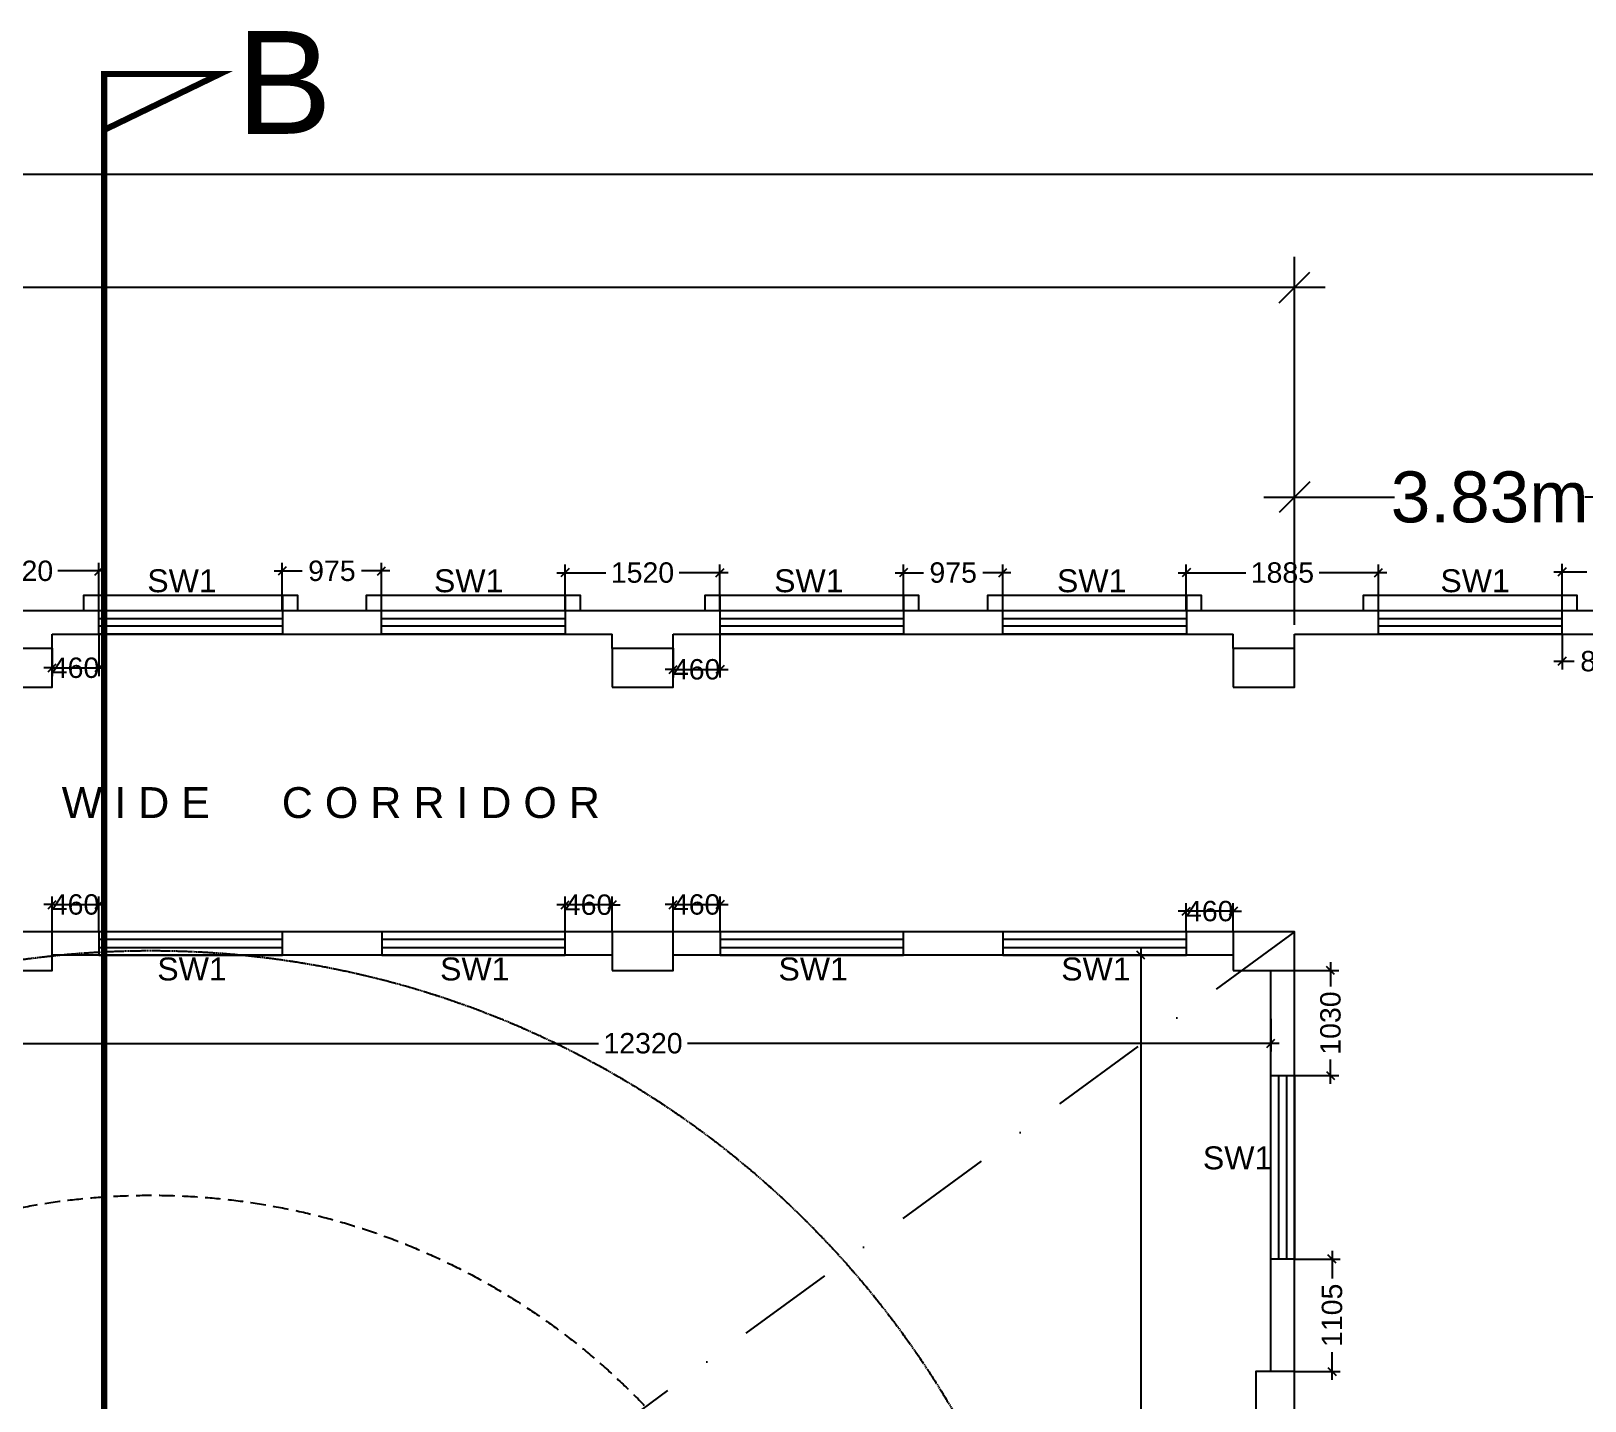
# Model space of a CAD drawing. Extents: x 6345096 to 6738923, y -6490958 to -6305885.
# Drawn here: x 6560566 to 6575810, y -6344768 to -6331330 of the extents above; entities that cross this region are included whole.
import ezdxf
from ezdxf.enums import TextEntityAlignment as Align

# ---------------------------------------------------------------- set-up
doc = ezdxf.new("R2010")
doc.units = 0
doc.header["$LTSCALE"] = 600
doc.header["$MEASUREMENT"] = 0
doc.header["$PDMODE"] = 35
for name, pattern in [('DASHDOT', [25.4, 12.7, -6.35, 0, -6.35]), ('DASHED', [0.75, 0.5, -0.25]), ('HIDDEN', [0.375, 0.25, -0.125])]:
    doc.linetypes.add(name, pattern=pattern)
doc.layers.get('0').update_dxf_attribs({"linetype": 'CONTINUOUS'})
doc.layers.get('Defpoints').update_dxf_attribs({"linetype": 'CONTINUOUS'})
for name, color, linetype in [('chajja', 7, 'CONTINUOUS'), ('DIM', 8, 'CONTINUOUS'), ('Ele Proje.', 7, 'CONTINUOUS'), ('HS', 251, 'CONTINUOUS'), ('joinery', 7, 'CONTINUOUS'), ('LA-column', 3, 'CONTINUOUS'), ('Sections', 10, 'CONTINUOUS'), ('TEXT', 6, 'CONTINUOUS'), ('Walls', 7, 'CONTINUOUS'), ('Well', 4, 'CONTINUOUS'), ('WIN', 151, 'CONTINUOUS'), ('Working Dim', 5, 'CONTINUOUS')]:
    doc.layers.add(name, color=color, linetype=linetype)
doc.styles.add('ari', font='arial.ttf')
doc.styles.add('ARIAL', font='arial.ttf')
doc.styles.get("Standard").update_dxf_attribs({"font": 'romans.shx'})
doc.dimstyles.new('int. dim', dxfattribs={"dimtxt": 200, "dimasz": 80, "dimexe": 80, "dimexo": 0, "dimgap": 70, "dimtad": 0, "dimdec": 0, "dimzin": 12, "dimdsep": 46, "dimtxsty": 'ari', "dimblk": 'OBLIQUE', "dimcen": 2, "dimdle": 80, "dimclrd": 256, "dimclre": 256, "dimclrt": 6, "dimadec": 0, "dimazin": 0, "dimtfac": 1, "dimtdec": 0, "dimtix": 1, "dimtmove": 2, "dimatfit": 3, "dimfxl": 1, "dimtolj": 1, "dimtzin": 0, "dimlwd": -1, "dimlwe": -1, "dimarcsym": 0})
doc.dimstyles.new('STANDARD$0', dxfattribs={"dimscale": 0, "dimtxt": 150, "dimasz": 125, "dimexe": 0.75, "dimexo": 1, "dimgap": 25, "dimtad": 1, "dimdec": 0, "dimdsep": 46, "dimtxsty": 'Standard', "dimblk1": 'DOT', "dimblk2": 'DOT', "dimsah": 1, "dimcen": 2.5, "dimclrd": 1, "dimclre": 1, "dimclrt": 3, "dimadec": 0, "dimazin": 0, "dimtfac": 1, "dimtdec": 0, "dimtmove": 0, "dimatfit": 3, "dimldrblk": 'DOT', "dimfxl": 1, "dimtolj": 1, "dimtzin": 0, "dimarcsym": 0})

# ---------------------------------------------------------------- blocks, each defined once
blk = doc.blocks.new('_Oblique')
at = {"color": 0, "linetype": 'ByBlock', "lineweight": -2}
blk.add_line((-0.5, -0.5), (0.5, 0.5), dxfattribs=at)
blk = doc.blocks.new('*D376')
at = {"layer": 'Defpoints', "color": 0, "transparency": 16777216}
for p in [(6575585, -6336636), (6575585, -6337015, 48), (6576790, -6337165, 39)]:
    blk.add_point(p, dxfattribs=at)
at = {"layer": 'Working Dim', "transparency": 16777216}
for p, q in [((6575505, -6336636), (6575827, -6336636)), ((6575585, -6337015), (6575585, -6336556)), ((6576870, -6336636), (6576547, -6336636)), ((6576790, -6337165), (6576790, -6336556))]:
    blk.add_line(p, q, dxfattribs=at)
at = {"layer": 'Working Dim', "transparency": 16777216, "xscale": 80, "yscale": 80, "zscale": 80, "rotation": 180}
blk.add_blockref('_Oblique', (6575585, -6336636), dxfattribs=at)
at = {"layer": 'Working Dim', "transparency": 16777216, "xscale": 80, "yscale": 80, "zscale": 80}
blk.add_blockref('_Oblique', (6576790, -6336636), dxfattribs=at)
at = {"layer": 'Working Dim', "color": 6, "transparency": 16777216, "insert": (6576187, -6336636), "char_height": 200, "attachment_point": 5, "style": 'ari'}
blk.add_mtext('\\A1;1205', dxfattribs=at)
blk = doc.blocks.new('*D377')
at = {"layer": 'Defpoints', "color": 0, "transparency": 16777216}
for p in [(6571899, -6336643), (6571899, -6337015, 37), (6573785, -6337015, 48)]:
    blk.add_point(p, dxfattribs=at)
at = {"layer": 'Working Dim', "transparency": 16777216}
for p, q in [((6571819, -6336643), (6572482, -6336643)), ((6571899, -6337015), (6571899, -6336563)), ((6573865, -6336643), (6573202, -6336643)), ((6573785, -6337015), (6573785, -6336563))]:
    blk.add_line(p, q, dxfattribs=at)
at = {"layer": 'Working Dim', "transparency": 16777216, "xscale": 80, "yscale": 80, "zscale": 80, "rotation": 180}
blk.add_blockref('_Oblique', (6571899, -6336643), dxfattribs=at)
at = {"layer": 'Working Dim', "transparency": 16777216, "xscale": 80, "yscale": 80, "zscale": 80}
blk.add_blockref('_Oblique', (6573785, -6336643), dxfattribs=at)
at = {"layer": 'Working Dim', "color": 6, "transparency": 16777216, "insert": (6572842, -6336643), "char_height": 200, "attachment_point": 5, "style": 'ari'}
blk.add_mtext('\\A1;1885', dxfattribs=at)
blk = doc.blocks.new('*D378')
at = {"layer": 'Defpoints', "color": 0, "transparency": 16777216}
for p in [(6569124, -6336643), (6569124, -6337015, 47), (6570099, -6337015, 37)]:
    blk.add_point(p, dxfattribs=at)
at = {"layer": 'Working Dim', "transparency": 16777216}
for p, q in [((6569044, -6336643), (6569320, -6336643)), ((6569124, -6337015), (6569124, -6336563)), ((6570179, -6336643), (6569904, -6336643)), ((6570099, -6337015), (6570099, -6336563))]:
    blk.add_line(p, q, dxfattribs=at)
at = {"layer": 'Working Dim', "transparency": 16777216, "xscale": 80, "yscale": 80, "zscale": 80, "rotation": 180}
blk.add_blockref('_Oblique', (6569124, -6336643), dxfattribs=at)
at = {"layer": 'Working Dim', "transparency": 16777216, "xscale": 80, "yscale": 80, "zscale": 80}
blk.add_blockref('_Oblique', (6570099, -6336643), dxfattribs=at)
at = {"layer": 'Working Dim', "color": 6, "transparency": 16777216, "insert": (6569612, -6336643), "char_height": 200, "attachment_point": 5, "style": 'ari'}
blk.add_mtext('\\A1;975', dxfattribs=at)
blk = doc.blocks.new('*D379')
at = {"layer": 'Defpoints', "color": 0, "transparency": 16777216}
for p in [(6565804, -6336643), (6565804, -6337015, 47), (6567324, -6337015, 47)]:
    blk.add_point(p, dxfattribs=at)
at = {"layer": 'Working Dim', "transparency": 16777216}
for p, q in [((6565724, -6336643), (6566206, -6336643)), ((6565804, -6337015), (6565804, -6336563)), ((6567404, -6336643), (6566923, -6336643)), ((6567324, -6337015), (6567324, -6336563))]:
    blk.add_line(p, q, dxfattribs=at)
at = {"layer": 'Working Dim', "transparency": 16777216, "xscale": 80, "yscale": 80, "zscale": 80, "rotation": 180}
blk.add_blockref('_Oblique', (6565804, -6336643), dxfattribs=at)
at = {"layer": 'Working Dim', "transparency": 16777216, "xscale": 80, "yscale": 80, "zscale": 80}
blk.add_blockref('_Oblique', (6567324, -6336643), dxfattribs=at)
at = {"layer": 'Working Dim', "color": 6, "transparency": 16777216, "insert": (6566564, -6336643), "char_height": 200, "attachment_point": 5, "style": 'ari'}
blk.add_mtext('\\A1;1520', dxfattribs=at)
blk = doc.blocks.new('*D380')
at = {"layer": 'Defpoints', "color": 0, "transparency": 16777216}
for p in [(6564004, -6336626), (6563030, -6337015, 42), (6564004, -6337015, 47)]:
    blk.add_point(p, dxfattribs=at)
at = {"layer": 'Working Dim', "transparency": 16777216}
for p, q in [((6562950, -6336626), (6563225, -6336626)), ((6563030, -6337015), (6563030, -6336546)), ((6564084, -6336626), (6563809, -6336626)), ((6564004, -6337015), (6564004, -6336546))]:
    blk.add_line(p, q, dxfattribs=at)
at = {"layer": 'Working Dim', "transparency": 16777216, "xscale": 80, "yscale": 80, "zscale": 80, "rotation": 180}
blk.add_blockref('_Oblique', (6563030, -6336626), dxfattribs=at)
at = {"layer": 'Working Dim', "transparency": 16777216, "xscale": 80, "yscale": 80, "zscale": 80}
blk.add_blockref('_Oblique', (6564004, -6336626), dxfattribs=at)
at = {"layer": 'Working Dim', "color": 6, "transparency": 16777216, "insert": (6563517, -6336626), "char_height": 200, "attachment_point": 5, "style": 'ari'}
blk.add_mtext('\\A1;975', dxfattribs=at)
blk = doc.blocks.new('*D381')
at = {"layer": 'Defpoints', "color": 0, "transparency": 16777216}
for p in [(6559712, -6336626), (6559712, -6337015, 58), (6561232, -6337015, 42)]:
    blk.add_point(p, dxfattribs=at)
at = {"layer": 'Working Dim', "transparency": 16777216}
for p, q in [((6559632, -6336626), (6560113, -6336626)), ((6559712, -6337015), (6559712, -6336546)), ((6561312, -6336626), (6560830, -6336626)), ((6561232, -6337015), (6561232, -6336546))]:
    blk.add_line(p, q, dxfattribs=at)
at = {"layer": 'Working Dim', "transparency": 16777216, "xscale": 80, "yscale": 80, "zscale": 80, "rotation": 180}
blk.add_blockref('_Oblique', (6559712, -6336626), dxfattribs=at)
at = {"layer": 'Working Dim', "transparency": 16777216, "xscale": 80, "yscale": 80, "zscale": 80}
blk.add_blockref('_Oblique', (6561232, -6336626), dxfattribs=at)
at = {"layer": 'Working Dim', "color": 6, "transparency": 16777216, "insert": (6560472, -6336626), "char_height": 200, "attachment_point": 5, "style": 'ari'}
blk.add_mtext('\\A1;1520', dxfattribs=at)
blk = doc.blocks.new('*D415')
at = {"layer": 'Defpoints', "color": 0, "transparency": 16777216}
for p in [(6561232, -6337245), (6560772, -6337385, 10), (6561232, -6337577)]:
    blk.add_point(p, dxfattribs=at)
at = {"layer": 'Working Dim', "transparency": 16777216}
for p, q in [((6561232, -6337245), (6561232, -6337657)), ((6560772, -6337385), (6560772, -6337657)), ((6560772, -6337577), (6560692, -6337577)), ((6560772, -6337577), (6561232, -6337577)), ((6561232, -6337577), (6561312, -6337577))]:
    blk.add_line(p, q, dxfattribs=at)
at = {"layer": 'Working Dim', "transparency": 16777216, "xscale": 80, "yscale": 80, "zscale": 80}
blk.add_blockref('_Oblique', (6560772, -6337577), dxfattribs=at)
at = {"layer": 'Working Dim', "transparency": 16777216, "xscale": 80, "yscale": 80, "zscale": 80, "rotation": 180}
blk.add_blockref('_Oblique', (6561232, -6337577), dxfattribs=at)
at = {"layer": 'Working Dim', "color": 6, "transparency": 16777216, "insert": (6561002, -6337577), "char_height": 200, "attachment_point": 5, "style": 'ari'}
blk.add_mtext('\\A1;460', dxfattribs=at)
blk = doc.blocks.new('*D416')
at = {"layer": 'Defpoints', "color": 0, "transparency": 16777216}
for p in [(6567324, -6337245, 5), (6566865, -6337385, 0), (6567324, -6337592)]:
    blk.add_point(p, dxfattribs=at)
at = {"layer": 'Working Dim', "transparency": 16777216}
for p, q in [((6567324, -6337245), (6567324, -6337672)), ((6566865, -6337385), (6566865, -6337672)), ((6566865, -6337592), (6566785, -6337592)), ((6566865, -6337592), (6567324, -6337592)), ((6567324, -6337592), (6567404, -6337592))]:
    blk.add_line(p, q, dxfattribs=at)
at = {"layer": 'Working Dim', "transparency": 16777216, "xscale": 80, "yscale": 80, "zscale": 80}
blk.add_blockref('_Oblique', (6566865, -6337592), dxfattribs=at)
at = {"layer": 'Working Dim', "transparency": 16777216, "xscale": 80, "yscale": 80, "zscale": 80, "rotation": 180}
blk.add_blockref('_Oblique', (6567324, -6337592), dxfattribs=at)
at = {"layer": 'Working Dim', "color": 6, "transparency": 16777216, "insert": (6567095, -6337592), "char_height": 200, "attachment_point": 5, "style": 'ari'}
blk.add_mtext('\\A1;460', dxfattribs=at)
blk = doc.blocks.new('*D417')
at = {"layer": 'Defpoints', "color": 0, "transparency": 16777216}
for p in [(6575585, -6337245, 5), (6576410, -6337245), (6575585, -6337512)]:
    blk.add_point(p, dxfattribs=at)
at = {"layer": 'Working Dim', "transparency": 16777216}
for p, q in [((6575585, -6337245), (6575585, -6337592)), ((6576410, -6337245), (6576410, -6337592)), ((6575505, -6337512), (6575705, -6337512)), ((6576490, -6337512), (6576289, -6337512))]:
    blk.add_line(p, q, dxfattribs=at)
at = {"layer": 'Working Dim', "transparency": 16777216, "xscale": 80, "yscale": 80, "zscale": 80, "rotation": 180}
blk.add_blockref('_Oblique', (6575585, -6337512), dxfattribs=at)
at = {"layer": 'Working Dim', "transparency": 16777216, "xscale": 80, "yscale": 80, "zscale": 80}
blk.add_blockref('_Oblique', (6576410, -6337512), dxfattribs=at)
at = {"layer": 'Working Dim', "color": 6, "transparency": 16777216, "insert": (6575997, -6337512), "char_height": 200, "attachment_point": 5, "style": 'ari'}
blk.add_mtext('\\A1;825', dxfattribs=at)
blk = doc.blocks.new('*D464')
at = {"layer": 'Defpoints', "color": 0, "transparency": 16777216}
for p in [(6651939, -6332733), (6531899, -6337015, 5), (6651939, -6337165, 1)]:
    blk.add_point(p, dxfattribs=at)
at = {"layer": 'DIM', "color": 8, "transparency": 16777216}
for p, q in [((6531899, -6337015), (6531899, -6332433)), ((6651939, -6337165), (6651939, -6332433)), ((6531599, -6332733), (6589970, -6332733)), ((6652239, -6332733), (6593868, -6332733))]:
    blk.add_line(p, q, dxfattribs=at)
at = {"layer": 'DIM', "color": 8, "transparency": 16777216, "xscale": 300, "yscale": 300, "zscale": 300, "rotation": 180}
blk.add_blockref('_Oblique', (6531899, -6332733), dxfattribs=at)
at = {"layer": 'DIM', "color": 8, "transparency": 16777216, "xscale": 300, "yscale": 300, "zscale": 300}
blk.add_blockref('_Oblique', (6651939, -6332733), dxfattribs=at)
at = {"layer": 'DIM', "color": 7, "transparency": 16777216, "insert": (6591919, -6332733), "char_height": 750, "attachment_point": 5, "style": 'ari'}
blk.add_mtext('\\A1;120.04m', dxfattribs=at)
blk = doc.blocks.new('*D465')
at = {"layer": 'Defpoints', "color": 0, "transparency": 16777216}
for p in [(6572960, -6333845), (6531899, -6337015, 5), (6572960, -6337153, -3)]:
    blk.add_point(p, dxfattribs=at)
at = {"layer": 'DIM', "color": 8, "transparency": 16777216}
for p, q in [((6531899, -6337015), (6531899, -6333545)), ((6572960, -6337153), (6572960, -6333545)), ((6531599, -6333845), (6550722, -6333845)), ((6573260, -6333845), (6554137, -6333845))]:
    blk.add_line(p, q, dxfattribs=at)
at = {"layer": 'DIM', "color": 8, "transparency": 16777216, "xscale": 300, "yscale": 300, "zscale": 300, "rotation": 180}
blk.add_blockref('_Oblique', (6531899, -6333845), dxfattribs=at)
at = {"layer": 'DIM', "color": 8, "transparency": 16777216, "xscale": 300, "yscale": 300, "zscale": 300}
blk.add_blockref('_Oblique', (6572960, -6333845), dxfattribs=at)
at = {"layer": 'DIM', "color": 7, "transparency": 16777216, "insert": (6552429, -6333845), "char_height": 750, "attachment_point": 5, "style": 'ari'}
blk.add_mtext('\\A1;41.06m', dxfattribs=at)
blk = doc.blocks.new('*D547')
at = {"layer": 'Defpoints', "color": 0, "transparency": 16777216}
for p in [(6572959, -6340545, -10), (6572959, -6341576, 3), (6573314, -6341576)]:
    blk.add_point(p, dxfattribs=at)
at = {"layer": 'Working Dim', "transparency": 16777216}
for p, q in [((6573314, -6340465), (6573314, -6340702)), ((6572959, -6340545), (6573394, -6340545)), ((6573314, -6341656), (6573314, -6341420)), ((6572959, -6341576), (6573394, -6341576))]:
    blk.add_line(p, q, dxfattribs=at)
at = {"layer": 'Working Dim', "transparency": 16777216, "xscale": 80, "yscale": 80, "zscale": 80}
for p, rotation in [((6573314, -6340545), 90), ((6573314, -6341576), 270)]:
    blk.add_blockref('_Oblique', p, dxfattribs=dict(at, rotation=rotation))
at = {"layer": 'Working Dim', "color": 6, "transparency": 16777216, "insert": (6573314, -6341061), "char_height": 200, "attachment_point": 5, "rotation": 90, "style": 'ari'}
blk.add_mtext('\\A1;1030', dxfattribs=at)
blk = doc.blocks.new('*D1247')
at = {"layer": 'Defpoints', "color": 0, "transparency": 16777216}
for p in [(6572959, -6343376, 3), (6572960, -6344480, 5), (6573329, -6344480)]:
    blk.add_point(p, dxfattribs=at)
at = {"layer": 'Working Dim', "transparency": 16777216}
for p, q in [((6573329, -6343296), (6573329, -6343568)), ((6572959, -6343376), (6573409, -6343376)), ((6573329, -6344560), (6573329, -6344288)), ((6572960, -6344480), (6573409, -6344480))]:
    blk.add_line(p, q, dxfattribs=at)
at = {"layer": 'Working Dim', "transparency": 16777216, "xscale": 80, "yscale": 80, "zscale": 80}
for p, rotation in [((6573329, -6343376), 90), ((6573329, -6344480), 270)]:
    blk.add_blockref('_Oblique', p, dxfattribs=dict(at, rotation=rotation))
at = {"layer": 'Working Dim', "color": 6, "transparency": 16777216, "insert": (6573329, -6343928), "char_height": 200, "attachment_point": 5, "rotation": 90, "style": 'ari'}
blk.add_mtext('\\A1;1105', dxfattribs=at)
blk = doc.blocks.new('*D1289')
at = {"layer": 'Defpoints', "color": 0, "transparency": 16777216}
for p in [(6576790, -6335903), (6572960, -6337015), (6576790, -6337015, -8)]:
    blk.add_point(p, dxfattribs=at)
at = {"layer": 'DIM', "color": 8, "transparency": 16777216}
for p, q in [((6572960, -6337015), (6572960, -6335603)), ((6576790, -6337015), (6576790, -6335603)), ((6572660, -6335903), (6573940, -6335903)), ((6577090, -6335903), (6575809, -6335903))]:
    blk.add_line(p, q, dxfattribs=at)
at = {"layer": 'DIM', "color": 8, "transparency": 16777216, "xscale": 300, "yscale": 300, "zscale": 300, "rotation": 180}
blk.add_blockref('_Oblique', (6572960, -6335903), dxfattribs=at)
at = {"layer": 'DIM', "color": 8, "transparency": 16777216, "xscale": 300, "yscale": 300, "zscale": 300}
blk.add_blockref('_Oblique', (6576790, -6335903), dxfattribs=at)
at = {"layer": 'DIM', "color": 7, "transparency": 16777216, "insert": (6574875, -6335903), "char_height": 500, "attachment_point": 5, "style": 'ari'}
blk.add_mtext('\\A1;3.83m', dxfattribs=at)
blk = doc.blocks.new('*D2007')
at = {"layer": 'Defpoints', "color": 0, "transparency": 16777216}
for p in [(6560410, -6341021, 5), (6572729, -6341021), (6572729, -6341260)]:
    blk.add_point(p, dxfattribs=at)
at = {"layer": 'Working Dim', "transparency": 16777216}
for p, q in [((6560410, -6341021), (6560410, -6341340)), ((6572729, -6341021), (6572729, -6341340)), ((6560330, -6341260), (6566133, -6341260)), ((6572809, -6341260), (6567006, -6341260))]:
    blk.add_line(p, q, dxfattribs=at)
at = {"layer": 'Working Dim', "transparency": 16777216, "xscale": 80, "yscale": 80, "zscale": 80, "rotation": 180}
blk.add_blockref('_Oblique', (6560410, -6341260), dxfattribs=at)
at = {"layer": 'Working Dim', "transparency": 16777216, "xscale": 80, "yscale": 80, "zscale": 80}
blk.add_blockref('_Oblique', (6572729, -6341260), dxfattribs=at)
at = {"layer": 'Working Dim', "color": 6, "transparency": 16777216, "insert": (6566569, -6341260), "char_height": 200, "attachment_point": 5, "style": 'ari'}
blk.add_mtext('\\A1;12320', dxfattribs=at)
blk = doc.blocks.new('*D2008')
at = {"layer": 'Defpoints', "color": 0, "transparency": 16777216}
for p in [(6572114, -6340395), (6571453, -6358470), (6571979, -6358470)]:
    blk.add_point(p, dxfattribs=at)
at = {"layer": 'Working Dim', "transparency": 16777216}
for p, q in [((6571453, -6340315), (6571453, -6348995)), ((6572114, -6340395), (6571373, -6340395)), ((6571453, -6358550), (6571453, -6349871)), ((6571979, -6358470), (6571373, -6358470))]:
    blk.add_line(p, q, dxfattribs=at)
at = {"layer": 'Working Dim', "transparency": 16777216, "xscale": 80, "yscale": 80, "zscale": 80}
for p, rotation in [((6571453, -6340395), 90), ((6571453, -6358470), 270)]:
    blk.add_blockref('_Oblique', p, dxfattribs=dict(at, rotation=rotation))
at = {"layer": 'Working Dim', "color": 6, "transparency": 16777216, "insert": (6571453, -6349433), "char_height": 200, "attachment_point": 5, "rotation": 90, "style": 'ari'}
blk.add_mtext('\\A1;18075', dxfattribs=at)
blk = doc.blocks.new('A$C2CD672AE')
at = {"layer": 'Ele Proje.', "color": 8, "linetype": 'HIDDEN'}
for points in [[(30912.1, 119408.5), (30912.1, 119558.5), (30762.1, 119558.5), (30762.1, 119408.5)], [(32862.1, 119408.5), (32862.1, 119558.5), (32712.1, 119558.5), (32712.1, 119408.5)]]:
    blk.add_lwpolyline(points, dxfattribs=at)
for points, elevation in [([(33685.1, 119408.5), (33685.1, 119558.5), (33535.1, 119558.5), (33535.1, 119408.5)], 5.1), ([(35635.1, 119408.5), (35635.1, 119558.5), (35485.1, 119558.5), (35485.1, 119408.5)], 5.1), ([(37005.1, 119408.5), (37005.1, 119558.5), (36855.1, 119558.5), (36855.1, 119408.5)], 5.1), ([(38955.1, 119408.5), (38955.1, 119558.5), (38805.1, 119558.5), (38805.1, 119408.5)], 5.1), ([(39780, 119408.5), (39780, 119558.5), (39630, 119558.5), (39630, 119408.5)], -5.1), ([(41730, 119408.5), (41730, 119558.5), (41580, 119558.5), (41580, 119408.5)], -5.1), ([(43465.1, 119408.5), (43465.1, 119558.5), (43315.1, 119558.5), (43315.1, 119408.5)], 5.3), ([(45415.1, 119408.5), (45415.1, 119558.5), (45265.1, 119558.5), (45265.1, 119408.5)], 5.3)]:
    blk.add_lwpolyline(points, dxfattribs=dict(at, elevation=elevation))
at = {"layer": 'Walls', "color": 8, "linetype": 'HIDDEN'}
for p, q in [((18349.6, 119408.5), (46670.1, 119408.5)), ((30452.1, 119178.5), (35946.1, 119178.5)), ((36546.1, 119178.5), (42040.1, 119178.5)), ((42640.1, 119178.5), (46090.1, 119178.5)), ((35946.1, 116258.5), (30452.1, 116258.6)), ((42040.1, 116258.4), (36546.1, 116258.5)), ((35946.1, 116028.5), (30452.1, 116028.6)), ((42040.1, 116028.4), (36546.1, 116028.5)), ((42410.1, 111943.6), (42410.1, 115878.6)), ((42640.1, 111943.6), (42640.1, 115878.6))]:
    blk.add_line(p, q, dxfattribs=at)
for points in [[(30452.1, 119038.4), (30452.1, 119178.5)], [(42040.1, 119038.5), (42040.1, 119178.5)]]:
    blk.add_lwpolyline(points, dxfattribs=at)
for points, elevation in [([(35946.1, 119038.5), (35946.1, 119178.5)], -5.1), ([(36546.1, 119038.4), (36546.1, 119178.5)], -10.3), ([(42640.1, 119038.4), (42640.1, 119178.5)], -5.1)]:
    blk.add_lwpolyline(points, dxfattribs=dict(at, elevation=elevation))
at = {"layer": 'Well', "color": 8, "linetype": 'HIDDEN'}
for radius in [9114.1, 9114.1, 6714.1, 6714.1]:
    blk.add_circle((31422.3, 106959.3, -99.3), radius, dxfattribs=at)
at = {"layer": 'Well', "color": 8, "linetype": 'HIDDEN', "ltscale": 0.08}
blk.add_circle((31422.3, 106959.3, -99.3), 9114.1, dxfattribs=at)
blk = doc.blocks.new('*D2476')
at = {"layer": 'Defpoints', "color": 0, "transparency": 16777216}
for p in [(6561232, -6339899), (6560772, -6340165, 5), (6561232, -6340165, 10)]:
    blk.add_point(p, dxfattribs=at)
at = {"layer": 'Working Dim', "transparency": 16777216}
for p, q in [((6560772, -6340165), (6560772, -6339819)), ((6561232, -6340165), (6561232, -6339819)), ((6560772, -6339899), (6560692, -6339899)), ((6560772, -6339899), (6561232, -6339899)), ((6561232, -6339899), (6561312, -6339899))]:
    blk.add_line(p, q, dxfattribs=at)
at = {"layer": 'Working Dim', "transparency": 16777216, "xscale": 80, "yscale": 80, "zscale": 80}
blk.add_blockref('_Oblique', (6560772, -6339899), dxfattribs=at)
at = {"layer": 'Working Dim', "transparency": 16777216, "xscale": 80, "yscale": 80, "zscale": 80, "rotation": 180}
blk.add_blockref('_Oblique', (6561232, -6339899), dxfattribs=at)
at = {"layer": 'Working Dim', "color": 6, "transparency": 16777216, "insert": (6561002, -6339899), "char_height": 200, "attachment_point": 5, "style": 'ari'}
blk.add_mtext('\\A1;460', dxfattribs=at)
blk = doc.blocks.new('*D2477')
at = {"layer": 'Defpoints', "color": 0, "transparency": 16777216}
for p in [(6565805, -6339901), (6565805, -6340165), (6566265, -6340165, -5)]:
    blk.add_point(p, dxfattribs=at)
at = {"layer": 'Working Dim', "transparency": 16777216}
for p, q in [((6565805, -6340165), (6565805, -6339821)), ((6566265, -6340165), (6566265, -6339821)), ((6565805, -6339901), (6565725, -6339901)), ((6566265, -6339901), (6565805, -6339901)), ((6566265, -6339901), (6566345, -6339901))]:
    blk.add_line(p, q, dxfattribs=at)
at = {"layer": 'Working Dim', "transparency": 16777216, "xscale": 80, "yscale": 80, "zscale": 80}
blk.add_blockref('_Oblique', (6565805, -6339901), dxfattribs=at)
at = {"layer": 'Working Dim', "transparency": 16777216, "xscale": 80, "yscale": 80, "zscale": 80, "rotation": 180}
blk.add_blockref('_Oblique', (6566265, -6339901), dxfattribs=at)
at = {"layer": 'Working Dim', "color": 6, "transparency": 16777216, "insert": (6566035, -6339901), "char_height": 200, "attachment_point": 5, "style": 'ari'}
blk.add_mtext('\\A1;460', dxfattribs=at)
blk = doc.blocks.new('*D2478')
at = {"layer": 'Defpoints', "color": 0, "transparency": 16777216}
for p in [(6567325, -6339899), (6566865, -6340165, -5), (6567325, -6340165)]:
    blk.add_point(p, dxfattribs=at)
at = {"layer": 'Working Dim', "transparency": 16777216}
for p, q in [((6566865, -6340165), (6566865, -6339819)), ((6567325, -6340165), (6567325, -6339819)), ((6566865, -6339899), (6566785, -6339899)), ((6566865, -6339899), (6567325, -6339899)), ((6567325, -6339899), (6567405, -6339899))]:
    blk.add_line(p, q, dxfattribs=at)
at = {"layer": 'Working Dim', "transparency": 16777216, "xscale": 80, "yscale": 80, "zscale": 80}
blk.add_blockref('_Oblique', (6566865, -6339899), dxfattribs=at)
at = {"layer": 'Working Dim', "transparency": 16777216, "xscale": 80, "yscale": 80, "zscale": 80, "rotation": 180}
blk.add_blockref('_Oblique', (6567325, -6339899), dxfattribs=at)
at = {"layer": 'Working Dim', "color": 6, "transparency": 16777216, "insert": (6567095, -6339899), "char_height": 200, "attachment_point": 5, "style": 'ari'}
blk.add_mtext('\\A1;460', dxfattribs=at)
blk = doc.blocks.new('*D2479')
at = {"layer": 'Defpoints', "color": 0, "transparency": 16777216}
for p in [(6571899, -6339964), (6571899, -6340165, -10), (6572360, -6340165, 5)]:
    blk.add_point(p, dxfattribs=at)
at = {"layer": 'Working Dim', "transparency": 16777216}
for p, q in [((6571899, -6339964), (6571819, -6339964)), ((6571899, -6340165), (6571899, -6339884)), ((6572360, -6339964), (6571899, -6339964)), ((6572360, -6340165), (6572360, -6339884)), ((6572360, -6339964), (6572440, -6339964))]:
    blk.add_line(p, q, dxfattribs=at)
at = {"layer": 'Working Dim', "transparency": 16777216, "xscale": 80, "yscale": 80, "zscale": 80}
blk.add_blockref('_Oblique', (6571899, -6339964), dxfattribs=at)
at = {"layer": 'Working Dim', "transparency": 16777216, "xscale": 80, "yscale": 80, "zscale": 80, "rotation": 180}
blk.add_blockref('_Oblique', (6572360, -6339964), dxfattribs=at)
at = {"layer": 'Working Dim', "color": 6, "transparency": 16777216, "insert": (6572129, -6339964), "char_height": 200, "attachment_point": 5, "style": 'ari'}
blk.add_mtext('\\A1;460', dxfattribs=at)

msp = doc.modelspace()

# ---------------------------------------------------------------- linework, layer by layer
at = {"layer": 'chajja', "color": 8}
for p, q in [((6563031.525, -6336865.366), (6561231.525, -6336865.366)), ((6565804.438, -6336865.366), (6564004.438, -6336865.366)), ((6569124.438, -6336865.388), (6567324.438, -6336865.388)), ((6571899.351, -6336865.366), (6570099.351, -6336865.366)), ((6575584.529, -6336865.388), (6573784.529, -6336865.388))]:
    msp.add_line(p, q, dxfattribs=at)
at = {"layer": 'Ele Proje.'}
for points in [[(6561231.525, -6337015.387), (6561231.525, -6336865.387), (6561081.525, -6336865.387), (6561081.525, -6337015.387)], [(6563181.525, -6337015.365), (6563181.525, -6336865.366), (6563031.525, -6336865.366), (6563031.525, -6337015.365)]]:
    msp.add_lwpolyline(points, dxfattribs=at)
for points, elevation in [([(6564004.438, -6337015.387), (6564004.438, -6336865.387), (6563854.438, -6336865.387), (6563854.438, -6337015.387)], 5.131), ([(6565954.438, -6337015.365), (6565954.438, -6336865.366), (6565804.438, -6336865.366), (6565804.438, -6337015.365)], 5.131), ([(6567324.438, -6337015.409), (6567324.438, -6336865.409), (6567174.438, -6336865.409), (6567174.438, -6337015.409)], 5.131), ([(6569274.438, -6337015.387), (6569274.438, -6336865.388), (6569124.438, -6336865.388), (6569124.438, -6337015.387)], 5.131), ([(6570099.351, -6337015.387), (6570099.351, -6336865.387), (6569949.351, -6336865.387), (6569949.351, -6337015.387)], -5.131), ([(6572049.351, -6337015.365), (6572049.351, -6336865.366), (6571899.351, -6336865.366), (6571899.351, -6337015.365)], -5.131), ([(6573784.529, -6337015.409), (6573784.529, -6336865.409), (6573634.529, -6336865.409), (6573634.529, -6337015.409)], 5.322), ([(6575734.529, -6337015.387), (6575734.529, -6336865.388), (6575584.529, -6336865.388), (6575584.529, -6337015.387)], 5.322)]:
    msp.add_lwpolyline(points, dxfattribs=dict(at, elevation=elevation))
at = {"layer": 'LA-column', "color": 2}
for points, elevation in [([(6560171.525, -6337765.366), (6560771.525, -6337765.366), (6560771.525, -6337385.366), (6560171.525, -6337385.366)], 5.131), ([(6566265.438, -6337765.366), (6566865.438, -6337765.366), (6566865.438, -6337385.366), (6566265.438, -6337385.366)], -5.131), ([(6560171.525, -6340545.366), (6560771.525, -6340545.366), (6560771.525, -6340165.366), (6560171.525, -6340165.366)], 5.131), ([(6566265.438, -6340545.366), (6566865.438, -6340545.366), (6566865.438, -6340165.366), (6566265.438, -6340165.366)], -5.131), ([(6572359.528, -6340545.366), (6572959.528, -6340545.366), (6572959.528, -6340165.366), (6572359.528, -6340165.366)], 5.131), ([(6572959.528, -6345080.334), (6572959.528, -6344480.334), (6572579.528, -6344480.334), (6572579.528, -6345080.334)], 5.131)]:
    msp.add_lwpolyline(points, close=True, dxfattribs=dict(at, elevation=elevation))
msp.add_lwpolyline([(6572359.528, -6337765.366), (6572959.528, -6337765.366), (6572959.528, -6337385.366), (6572359.528, -6337385.366)], close=True, dxfattribs=at)
at = {"layer": 'Sections', "linetype": 'DASHED', "lineweight": 0, "ltscale": 2, "const_width": 60, "flags": 128}
msp.add_lwpolyline([(6561283.238, -6457437.593), (6562415.891, -6457985.461), (6561283.238, -6457985.461), (6561283.238, -6331751.836), (6562415.891, -6331751.836), (6561283.238, -6332299.705)], dxfattribs=at)
at = {"layer": 'Walls', "linetype": 'Continuous'}
for p, q in [((6548668.936, -6337015.387), (6576989.529, -6337015.387)), ((6560771.525, -6337245.387), (6566265.438, -6337245.387)), ((6566865.438, -6337245.387), (6572359.528, -6337245.387)), ((6572959.528, -6337245.387), (6576409.529, -6337245.387)), ((6566265.438, -6340165.387), (6560771.525, -6340165.289)), ((6572359.49, -6340165.485), (6566865.438, -6340165.387)), ((6566265.438, -6340395.387), (6560771.525, -6340395.289)), ((6572359.49, -6340395.485), (6566865.438, -6340395.387))]:
    msp.add_line(p, q, dxfattribs=at)
at = {"layer": 'Walls', "color": 6, "linetype": 'DASHDOT', "ltscale": 0.125}
msp.add_line((6572959.528, -6340165.366, 2.092), (6548666.936, -6357950.366, 2.092), dxfattribs=at)
at = {"layer": 'Walls'}
for p, q in [((6572729.438, -6344480.334), (6572729.438, -6340545.289)), ((6572959.438, -6344480.334), (6572959.438, -6340545.289))]:
    msp.add_line(p, q, dxfattribs=at)
at = {"layer": 'Walls', "linetype": 'Continuous'}
for points in [[(6560771.525, -6337385.485), (6560771.525, -6337245.387)], [(6572359.528, -6337385.366), (6572359.528, -6337245.387)]]:
    msp.add_lwpolyline(points, dxfattribs=at)
for points, elevation in [([(6566265.438, -6337385.366), (6566265.438, -6337245.387)], -5.131), ([(6566865.438, -6337385.485), (6566865.438, -6337245.387)], -10.262), ([(6572959.528, -6337385.485), (6572959.528, -6337245.387)], -5.131)]:
    msp.add_lwpolyline(points, dxfattribs=dict(at, elevation=elevation))
at = {"layer": 'WIN', "linetype": 'Continuous'}
for points in [[(6563031.525, -6337015.387), (6563031.525, -6337245.387), (6561231.525, -6337245.387), (6561231.525, -6337015.387)], [(6563031.525, -6337092.387), (6563031.525, -6337168.387), (6561231.525, -6337168.387), (6561231.525, -6337092.387)], [(6565805.438, -6340395.379), (6565805.438, -6340165.379), (6564005.438, -6340165.379), (6564005.438, -6340395.379)], [(6569125.438, -6340395.395), (6569125.438, -6340165.395), (6567325.438, -6340165.395), (6567325.438, -6340395.395)], [(6565805.438, -6340318.379), (6565805.438, -6340242.379), (6564005.438, -6340242.379), (6564005.438, -6340318.379)], [(6569125.438, -6340318.395), (6569125.438, -6340242.395), (6567325.438, -6340242.395), (6567325.438, -6340318.395)]]:
    msp.add_lwpolyline(points, close=True, dxfattribs=at)
for points, elevation in [([(6565804.438, -6337015.387), (6565804.438, -6337245.387), (6564004.438, -6337245.387), (6564004.438, -6337015.387)], 5.131), ([(6565804.438, -6337092.387), (6565804.438, -6337168.387), (6564004.438, -6337168.387), (6564004.438, -6337092.387)], 5.131), ([(6569124.438, -6337015.409), (6569124.438, -6337245.409), (6567324.438, -6337245.409), (6567324.438, -6337015.409)], 5.131), ([(6569124.438, -6337092.409), (6569124.438, -6337168.409), (6567324.438, -6337168.409), (6567324.438, -6337092.409)], 5.131), ([(6571899.351, -6337015.387), (6571899.351, -6337245.387), (6570099.351, -6337245.387), (6570099.351, -6337015.387)], -5.131), ([(6571899.351, -6337092.387), (6571899.351, -6337168.387), (6570099.351, -6337168.387), (6570099.351, -6337092.387)], -5.131), ([(6575584.529, -6337015.409), (6575584.529, -6337245.409), (6573784.529, -6337245.409), (6573784.529, -6337015.409)], 5.322), ([(6575584.529, -6337092.409), (6575584.529, -6337168.409), (6573784.529, -6337168.409), (6573784.529, -6337092.409)], 5.322), ([(6563031.525, -6340395.297), (6563031.525, -6340165.297), (6561231.525, -6340165.297), (6561231.525, -6340395.297)], 10.262), ([(6571899.351, -6340395.477), (6571899.351, -6340165.477), (6570099.351, -6340165.477), (6570099.351, -6340395.477)], -10.262), ([(6563031.525, -6340318.297), (6563031.525, -6340242.297), (6561231.525, -6340242.297), (6561231.525, -6340318.297)], 10.262), ([(6571899.351, -6340318.477), (6571899.351, -6340242.477), (6570099.351, -6340242.477), (6570099.351, -6340318.477)], -10.262), ([(6572729.438, -6341575.814), (6572959.438, -6341575.814), (6572959.438, -6343375.814), (6572729.438, -6343375.814)], 2.566), ([(6572806.438, -6341575.814), (6572882.438, -6341575.814), (6572882.438, -6343375.814), (6572806.438, -6343375.814)], 2.566)]:
    msp.add_lwpolyline(points, close=True, dxfattribs=dict(at, elevation=elevation))

# ---------------------------------------------------------------- block references
at = {"layer": 'HS'}
msp.add_blockref('A$C2CD672AE', (6530319.294, -6456423.902, 8.17), dxfattribs=at)

# ---------------------------------------------------------------- texts
at = {"layer": 'joinery', "style": 'ari'}
for p in [(6562046.623, -6336834.694), (6564859.074, -6336834.694), (6568196.215, -6336834.694), (6570970.857, -6336834.694), (6574732.164, -6336834.694), (6562144.734, -6340642.927, 10.262), (6564918.647, -6340643.009), (6568238.647, -6340643.025), (6571012.56, -6340643.107, -10.262), (6572402.18, -6342496.077, 2.566)]:
    msp.add_text('SW1', height=225, dxfattribs=at).set_placement(p, align=Align.CENTER)
at = {"layer": 'Sections', "style": 'ARIAL'}
msp.add_text('B', height=1008, dxfattribs=at).set_placement((6563047.803, -6332338.012), align=Align.CENTER)
at = {"layer": 'TEXT', "color": 7, "style": 'ARIAL'}
msp.add_text('2.40 M      W I D E      C O R R I D O R', height=302.4, dxfattribs=at).set_placement((6562508.676, -6339049.237, 7.636), align=Align.CENTER)

# ---------------------------------------------------------------- dimensions: what is measured, and where the dimension line sits
at = {"layer": 'DIM'}
for base, p1, p2, override, picture, middle in [((6651939.059, -6332733.427), (6531899.389, -6337015.366, 5.131), (6651939.059, -6337165.48, 1.031), {"dimscale": 1, "dimtxt": 750, "dimasz": 300, "dimexe": 300, "dimexo": 0, "dimgap": 1, "dimtad": 0, "dimdec": 2, "dimlfac": 0.001, "dimzin": 0, "dimpost": 'm', "dimtxsty": 'ari', "dimblk1": 'Oblique', "dimblk2": 'Oblique', "dimcen": 0, "dimdle": 300, "dimclrd": 8, "dimclre": 8, "dimclrt": 7, "dimadec": 2, "dimtdec": 2, "dimtmove": 2, "dimfxl": 0.75, "dimfrac": 1, "dimlwd": 65535, "dimlwe": 65535}, '*D464', (6591919.224, -6332733.427)), ((6572959.528, -6333844.636), (6531899.389, -6337015.366, 5.131), (6572959.528, -6337152.582, -2.972), {"dimscale": 1, "dimtxt": 750, "dimasz": 300, "dimexe": 300, "dimexo": 0, "dimgap": 1, "dimtad": 0, "dimdec": 2, "dimlfac": 0.001, "dimzin": 0, "dimpost": 'm', "dimtxsty": 'ari', "dimblk1": 'Oblique', "dimblk2": 'Oblique', "dimcen": 0, "dimdle": 300, "dimclrd": 8, "dimclre": 8, "dimclrt": 7, "dimadec": 2, "dimtdec": 2, "dimtmove": 2, "dimfxl": 0.75, "dimfrac": 1, "dimlwd": 65535, "dimlwe": 65535}, '*D465', (6552429.458, -6333844.636)), ((6576789.529, -6335903), (6572959.528, -6337015.387), (6576789.529, -6337015.381, -7.648), {"dimscale": 1, "dimtxt": 500, "dimasz": 300, "dimexe": 300, "dimexo": 0, "dimgap": 1, "dimtad": 0, "dimdec": 2, "dimlfac": 0.001, "dimzin": 0, "dimpost": 'm', "dimtxsty": 'ari', "dimblk1": 'Oblique', "dimblk2": 'Oblique', "dimcen": 0, "dimdle": 300, "dimclrd": 8, "dimclre": 8, "dimclrt": 7, "dimadec": 2, "dimtdec": 2, "dimtmove": 2, "dimfxl": 0.75, "dimfrac": 1, "dimlwd": 65535, "dimlwe": 65535}, '*D1289', (6574874.529, -6335903))]:
    dim = msp.add_linear_dim(base=base, p1=p1, p2=p2, dimstyle='STANDARD$0', override=override, dxfattribs=at)
    dim.commit()
    dim.dimension.update_dxf_attribs({"geometry": picture, "text_midpoint": middle})
at = {"layer": 'Working Dim', "color": 6}
for base, p1, p2, angle, picture, middle in [((6559711.525, -6336626.076, -42.231), (6561231.525, -6337015.365), (6559711.525, -6337015.387, 15.393), 180, '*D381', (6560471.525, -6336626.076, -42.231)), ((6564004.438, -6336626.076, -42.231), (6563029.525, -6337015.366), (6564004.438, -6337015.387, 5.131), 180, '*D380', (6563516.981, -6336626.076, -42.231)), ((6575584.529, -6336636.123, -42.231), (6576789.529, -6337165.381, -3.728), (6575584.529, -6337015.409, 5.322), 180, '*D376', (6576187.029, -6336636.123, -42.231)), ((6565804.438, -6336642.923, -42.231), (6567324.438, -6337015.387, 5.131), (6565804.438, -6337015.387, 5.131), 180, '*D379', (6566564.438, -6336642.923, -42.231)), ((6569124.438, -6336642.923, -42.231), (6570099.351, -6337015.387, -5.131), (6569124.438, -6337015.387, 5.131), 180, '*D378', (6569611.894, -6336642.923, -42.231)), ((6571899.351, -6336642.923, -42.231), (6573784.529, -6337015.387, 5.322), (6571899.351, -6337015.387, -5.131), 180, '*D377', (6572841.94, -6336642.923, -42.231)), ((6571452.547, -6358470.454), (6572113.574, -6340395.481), (6571979.438, -6358470.454), 90, '*D2008', (6571452.547, -6349432.967)), ((6573314.006, -6341575.814), (6572959.49, -6340545.485, -10.262), (6572959.438, -6341575.814, 2.566), 90, '*D547', (6573314.006, -6341060.65)), ((6573328.585, -6344480.334), (6572959.438, -6343375.814, 2.566), (6572959.528, -6344480.334, 5.131), 90, '*D1247', (6573328.585, -6343928.074))]:
    dim = msp.add_linear_dim(base=base, p1=p1, p2=p2, angle=angle, dimstyle='int. dim', override={"dimtxt": 200, "dimarcsym": 1}, dxfattribs=at)
    dim.commit()
    dim.dimension.update_dxf_attribs({"geometry": picture, "text_midpoint": middle})
for base, p1, p2, picture, middle in [((6561231.525, -6337576.528), (6560771.525, -6337385.485, 10.262), (6561231.525, -6337245.387), '*D415', (6561001.525, -6337576.528)), ((6575584.529, -6337512.09), (6576409.529, -6337245.387), (6575584.529, -6337245.387, 5.322), '*D417', (6575997.029, -6337512.09)), ((6572729.438, -6341259.702), (6560409.525, -6341021.428, 4.85), (6572729.438, -6341021.428), '*D2007', (6566569.481, -6341259.702))]:
    dim = msp.add_linear_dim(base=base, p1=p1, p2=p2, dimstyle='int. dim', override={"dimtxt": 200, "dimarcsym": 1}, dxfattribs=at)
    dim.commit()
    dim.dimension.update_dxf_attribs({"geometry": picture, "text_midpoint": middle})
dim = msp.add_linear_dim(base=(6567324.438, -6337592.16), p1=(6566865.438, -6337385.485, 0), p2=(6567324.438, -6337245.409, 5.131), text='460', dimstyle='int. dim', override={"dimtxt": 200, "dimarcsym": 1}, dxfattribs=at)
dim.commit()
dim.dimension.update_dxf_attribs({"geometry": '*D416', "text_midpoint": (6567094.938, -6337592.16)})
at = {"layer": 'Working Dim'}
for base, p1, p2, picture, middle in [((6561231.525, -6339898.924), (6560771.525, -6340165.366, 5.131), (6561231.525, -6340165.297, 10.262), '*D2476', (6561001.525, -6339898.924)), ((6565805.438, -6339900.82), (6566265.438, -6340165.366, -5.131), (6565805.438, -6340165.366), '*D2477', (6566035.438, -6339900.82)), ((6567325.438, -6339899.174), (6566865.438, -6340165.366, -5.131), (6567325.438, -6340165.366), '*D2478', (6567095.438, -6339899.174)), ((6571899.351, -6339964.424), (6572359.528, -6340165.485, 5.131), (6571899.351, -6340165.477, -10.262), '*D2479', (6572129.439, -6339964.424))]:
    dim = msp.add_linear_dim(base=base, p1=p1, p2=p2, dimstyle='int. dim', dxfattribs=at)
    dim.commit()
    dim.dimension.update_dxf_attribs({"geometry": picture, "text_midpoint": middle})

doc.saveas('drawing.dxf')
